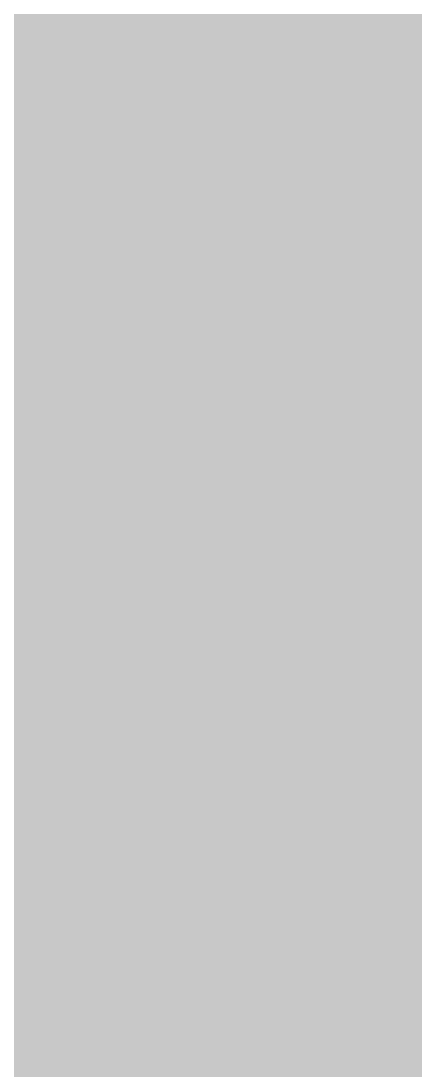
# Model space of a CAD drawing. Header units: inches. Extents: x -4110 to -1807, y 11006 to 12281.
# Drawn here: x -3826.92 to -3823.3, y 11174.22 to 11183.85 of the extents above; entities that cross this region are included whole.
import ezdxf

# ---------------------------------------------------------------- set-up
doc = ezdxf.new("R2010")
doc.units = ezdxf.units.IN
doc.header["$MEASUREMENT"] = 0
doc.layers.add('0-1', color=7, linetype='Continuous', lineweight=5)
doc.layers.add('A-WALL-1', color=8, linetype='Continuous', lineweight=5)

# ---------------------------------------------------------------- blocks, each defined once
blk = doc.blocks.new('CTR - 1st Phase - Shell_rvt-1-ENLARGED RCP - 1ST FLOOR PLAN - EAST')
at = {"layer": 'A-WALL-1'}
h = blk.add_hatch(color=256, dxfattribs=at)
h.paths.add_polyline_path([(-3831.137, 11164.5894), (-3831.137, 11166.5894), (-3831.137, 11166.5925), (-3831.137, 11394.9894), (-3832.0737, 11394.9894), (-3832.0737, 11164.5894), (-3831.3237, 11164.5894)], flags=0)
h.paths.add_polyline_path([(-3823.1987, 11164.5894), (-3823.1987, 11277.6644), (-3825.137, 11277.6644), (-3825.137, 11276.1644), (-3827.137, 11276.1644), (-3827.137, 11166.5925), (-3827.137, 11166.5894), (-3827.137, 11164.5894), (-3823.8237, 11164.5894)], flags=0)
h.paths.add_polyline_path([(-3825.0362, 11278.6644), (-3823.1987, 11278.6644), (-3823.1987, 11394.9894), (-3827.137, 11394.9894), (-3827.137, 11280.1644), (-3825.137, 11280.1644), (-3825.137, 11278.6644)], flags=0)

msp = doc.modelspace()

# ---------------------------------------------------------------- block references
at = {"layer": '0-1'}
msp.add_blockref('CTR - 1st Phase - Shell_rvt-1-ENLARGED RCP - 1ST FLOOR PLAN - EAST', (0, 0), dxfattribs=at)

doc.saveas('drawing.dxf')
